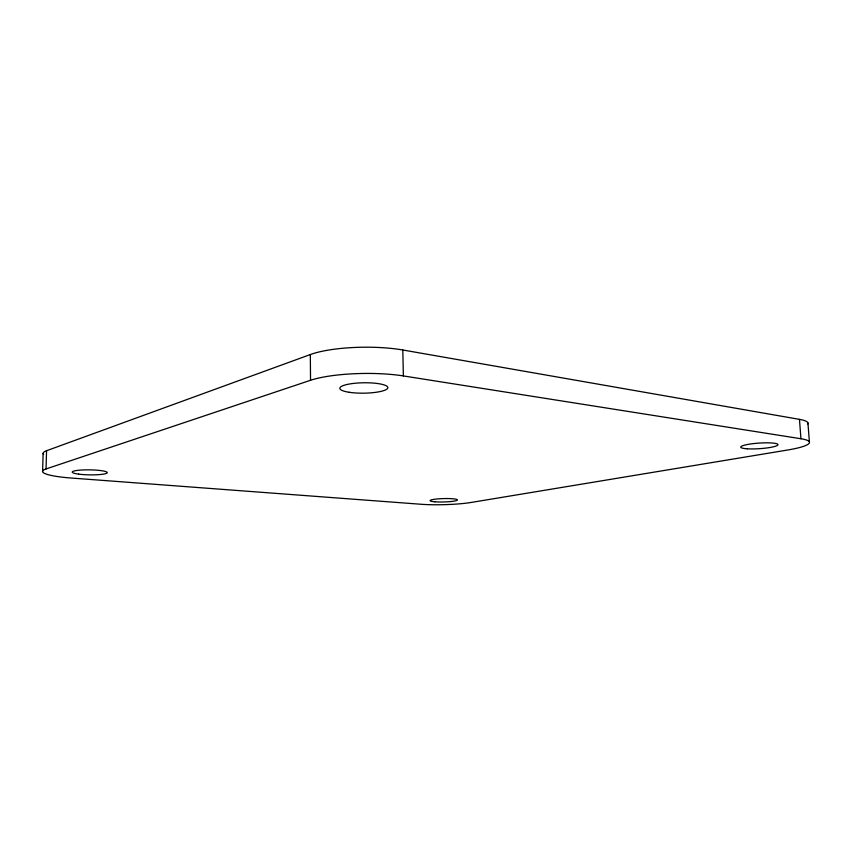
<?xml version="1.0" encoding="UTF-8"?>
<svg xmlns="http://www.w3.org/2000/svg" width="852" height="852" viewBox="0 0 852 852"><rect width="100%" height="100%" fill="white"/><g stroke="black" fill="none" stroke-linecap="round" stroke-linejoin="round"><path stroke-width="1.28" d="M42.6 471.497L43.122 453.509M799.464 419.365L800.944 438.748A49.789 7.476 -3.8 0 1 787.45 450.048L471.145 502.456A36.487 4.516 -1.5 0 1 420.824 504.246L71.461 478.047A46.753 6.678 0.9 0 1 46.04 468.951L46.562 450.729L310.32 354.549A63.868 15.155 -0.7 0 1 402.804 349.991L799.464 419.365A49.661 8.169 -4 0 1 807.888 423.976M46.04 468.951L310.533 380.28A64.092 13.898 -0.8 0 1 403.358 375.924L800.944 438.748M807.92 422.89L809.4 441.954M402.804 349.991L403.358 375.924M310.32 354.549L310.533 380.28M43.601 454.478A46.636 7.295 1.1 0 1 46.562 450.729M434.839 501.785A13.675 1.693 -1.5 0 0 457.194 500.252A13.675 1.693 -1.5 0 0 439.238 498.793A13.675 1.693 -1.5 0 0 434.839 501.785M78.576 474.117A17.519 2.503 0.9 0 0 107.011 473.052A17.519 2.503 0.9 0 0 83.602 469.921A17.519 2.503 0.9 0 0 78.576 474.117M349.256 392.293A24.005 5.197 -0.8 0 0 387.639 388.342A24.005 5.197 -0.8 0 0 354.624 383.293A24.005 5.197 -0.8 0 0 349.256 392.293M747.311 448.802A18.659 2.801 -3.8 0 0 777.674 445.202A18.659 2.801 -3.8 0 0 753.072 443.647A18.659 2.801 -3.8 0 0 747.311 448.802"/></g></svg>
